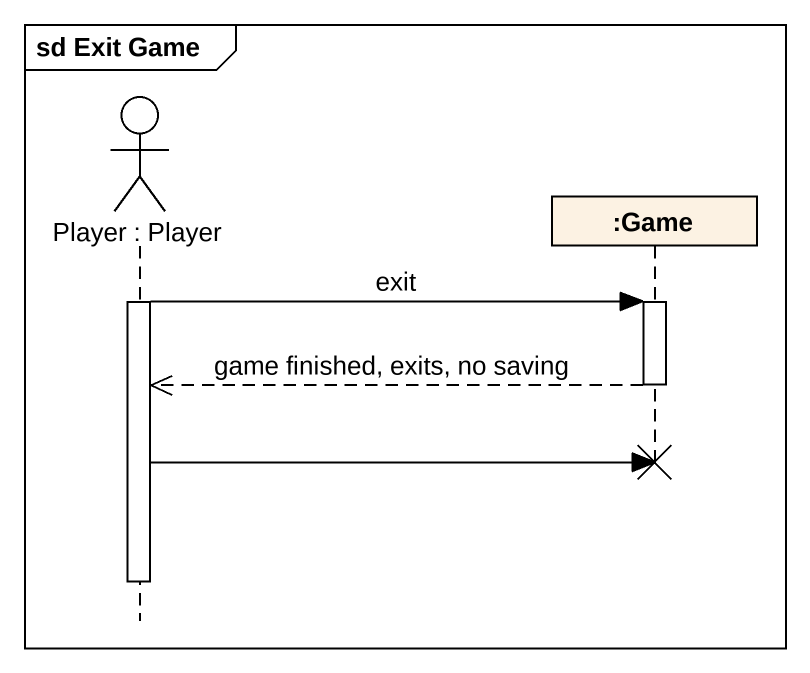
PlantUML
@startuml
mainframe sd Exit Game
hide footbox
actor "Player : Player" as Player
participant ":Game" as Game

activate Player
Player -> Game : exit
activate Game
Game -->> Player : game finished, exits, no saving
deactivate Game
Player -> Game !!
deactivate Player
@enduml
